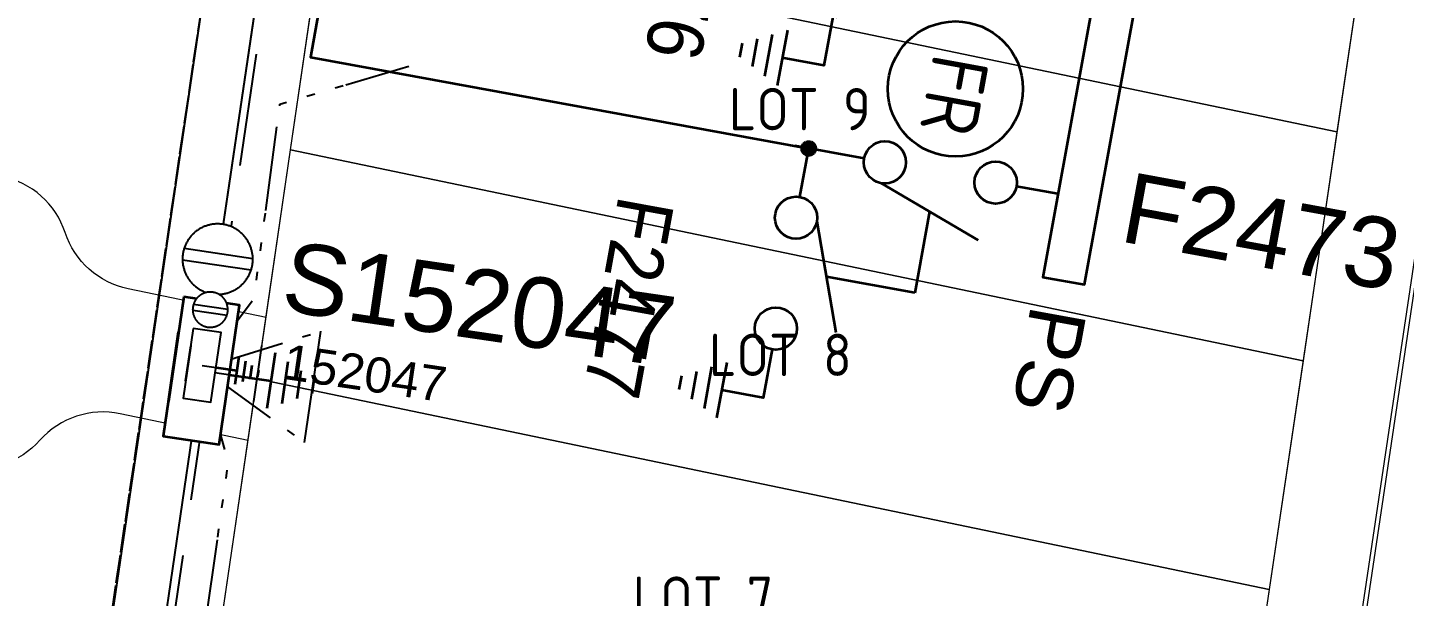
# Model space of a CAD drawing. Header units: metres. Extents: x 307635 to 308805, y 6256169 to 6257356.
# Drawn here: x 308136.67 to 308185.58, y 6256778.39 to 6256798.59 of the extents above; entities that cross this region are included whole.
import ezdxf
from ezdxf.enums import TextEntityAlignment as Align

# ---------------------------------------------------------------- set-up
doc = ezdxf.new("R2010")
doc.units = ezdxf.units.M
for name, pattern in [('Cable Exist OH', [1, 1, 0]), ('CENTERX2', [4, 2.5, -0.5, 0.5, -0.5]), ('DASHED', [19.05, 12.7, -6.35]), ('IE Trench LV', [6, 4, -2]), ('PHANTOM', [6.15, 3, -0.75, 0.3, -0.75, 0.3, -0.75, 0.3])]:
    doc.linetypes.add(name, pattern=pattern)
doc.layers.get('0').update_dxf_attribs({"color": 6})
doc.layers.get('Defpoints').update_dxf_attribs({"color": 250})
doc.layers.add('_User Miscellaneous10', color=252, linetype='Continuous', lineweight=13, transparency=0.5)
for name, color, linetype, lineweight in [('_User_HV_Exist', 1, 'Continuous', 35), ('_User_LV_Exist', 5, 'Continuous', 35), ('Cadastre Developer_SP_NEW', 92, 'Continuous', 15), ('Mains_TR_EXT', 211, 'Continuous', 25)]:
    doc.layers.add(name, color=color, linetype=linetype, lineweight=lineweight)
for name, color, linetype in [('Equip_HV_NEW', 2, 'Continuous'), ('Equip_LV_NEW', 2, 'Continuous'), ('Mains_LV_New_T84', 2, 'Cable x'), ('OH_Details_SP_MISC', 7, 'Continuous'), ('Services_SP_NEW_UG', 2, 'Continuous'), ('SupportsUG_SP_LV_NEW', 2, 'Continuous'), ('Trench_SP_NEW', 2, 'Continuous')]:
    doc.layers.add(name, color=color, linetype=linetype)
doc.styles.add('ARIAL', font='arial.ttf', dxfattribs={"height": 2})
doc.styles.add('iecISOCP', font='isocp.shx')
doc.styles.add('LotNum', font='isocp.shx')
doc.styles.get("Standard").update_dxf_attribs({"font": 'arial.ttf'})
doc.styles.add('SWG_LABEL', font='arial.ttf')
doc.styles.add('SWITCH_LABEL', font='arial.ttf', dxfattribs={"height": 2})
doc.linetypes.add('Cable New UG', pattern='A,5.5,-0.01,["X",Standard,S=1.8,R=0,X=0,Y=-0.94],-1.7', length=7.21)
doc.linetypes.add('Cable x', pattern='A,4.5,-0.01,["X",Standard,S=1.25,R=0,X=0,Y=-0.65],-1.2', length=5.71)

# ---------------------------------------------------------------- blocks, each defined once
blk = doc.blocks.new('*U242')
at = {"layer": 'Equip_LV_NEW'}
for tag, flags, p in [('ACTUAL_STATUS', 9, (3.167, -1.667)), ('CONSTRUCTED_VOLTAGE', 9, (3.167, -1.833)), ('NO_PHASES', 9, (3.167, -2)), ('STATE', 9, (3.167, -2.5)), ('OPERATING_VOLTAGE', 9, (3.167, -2.167)), ('ORIENTATION', 9, (3.167, -2.333)), ('SWITCH_TYPE', 9, (3.167, -2.667)), ('USAGE', 9, (3.167, -2.833)), ('NOTES', 9, (3.167, -3)), ('OWNED_BY', 9, (3.167, -3.167)), ('OPERATED_BY', 9, (3.167, -3.333)), ('MAINTAINED_BY', 9, (3.167, -3.5)), ('TYPE', 9, (3.167, -3.833)), ('NUMBER_OF_PHASES', 9, (3.167, -3.667)), ('Z', 1, (3.167, -4))]:
    blk.add_attdef(tag, text='', height=0.167, dxfattribs=dict(at, flags=flags)).set_placement(p, align=Align.MIDDLE_LEFT)
blk.add_wipeout([(4, 1.25), (3.969, 1.25), (3.939, 1.248), (3.908, 1.247), (3.877, 1.244), (3.847, 1.241), (3.817, 1.236), (3.786, 1.232), (3.756, 1.226), (3.726, 1.22), (3.696, 1.213), (3.667, 1.205), (3.637, 1.196), (3.608, 1.187), (3.579, 1.177), (3.55, 1.166), (3.522, 1.155), (3.493, 1.143), (3.466, 1.13), (3.438, 1.117), (3.411, 1.102), (3.384, 1.088), (3.357, 1.072), (3.331, 1.056), (3.306, 1.039), (3.28, 1.022), (3.255, 1.004), (3.231, 0.985), (3.207, 0.966), (3.184, 0.947), (3.161, 0.926), (3.138, 0.905), (3.116, 0.884), (3.095, 0.862), (3.074, 0.839), (3.053, 0.816), (3.034, 0.793), (3.015, 0.769), (2.996, 0.745), (2.978, 0.72), (2.961, 0.694), (2.944, 0.669), (2.928, 0.643), (2.912, 0.616), (2.898, 0.589), (2.883, 0.562), (2.87, 0.534), (2.857, 0.507), (2.845, 0.478), (2.834, 0.45), (2.823, 0.421), (2.813, 0.392), (2.804, 0.363), (2.795, 0.333), (2.787, 0.304), (2.78, 0.274), (2.774, 0.244), (2.768, 0.214), (2.764, 0.183), (2.759, 0.153), (2.756, 0.123), (2.753, 0.092), (2.752, 0.061), (2.75, 0.031), (2.75, 0), (2.75, -0.031), (2.752, -0.061), (2.753, -0.092), (2.756, -0.123), (2.759, -0.153), (2.764, -0.183), (2.768, -0.214), (2.774, -0.244), (2.78, -0.274), (2.787, -0.304), (2.795, -0.333), (2.804, -0.363), (2.813, -0.392), (2.823, -0.421), (2.834, -0.45), (2.845, -0.478), (2.857, -0.507), (2.87, -0.534), (2.883, -0.562), (2.898, -0.589), (2.912, -0.616), (2.928, -0.643), (2.944, -0.669), (2.961, -0.694), (2.978, -0.72), (2.996, -0.745), (3.015, -0.769), (3.034, -0.793), (3.053, -0.816), (3.074, -0.839), (3.095, -0.862), (3.116, -0.884), (3.138, -0.905), (3.161, -0.926), (3.184, -0.947), (3.207, -0.966), (3.231, -0.985), (3.255, -1.004), (3.28, -1.022), (3.306, -1.039), (3.331, -1.056), (3.357, -1.072), (3.384, -1.088), (3.411, -1.102), (3.438, -1.117), (3.466, -1.13), (3.493, -1.143), (3.522, -1.155), (3.55, -1.166), (3.579, -1.177), (3.608, -1.187), (3.637, -1.196), (3.667, -1.205), (3.696, -1.213), (3.726, -1.22), (3.756, -1.226), (3.786, -1.232), (3.817, -1.236), (3.847, -1.241), (3.877, -1.244), (3.908, -1.247), (3.939, -1.248), (3.969, -1.25), (4, -1.25), (4.031, -1.25), (4.061, -1.248), (4.092, -1.247), (4.123, -1.244), (4.153, -1.241), (4.183, -1.236), (4.214, -1.232), (4.244, -1.226), (4.274, -1.22), (4.304, -1.213), (4.333, -1.205), (4.363, -1.196), (4.392, -1.187), (4.421, -1.177), (4.45, -1.166), (4.478, -1.155), (4.507, -1.143), (4.534, -1.13), (4.562, -1.117), (4.589, -1.102), (4.616, -1.088), (4.643, -1.072), (4.669, -1.056), (4.694, -1.039), (4.72, -1.022), (4.745, -1.004), (4.769, -0.985), (4.793, -0.966), (4.816, -0.947), (4.839, -0.926), (4.862, -0.905), (4.884, -0.884), (4.905, -0.862), (4.926, -0.839), (4.947, -0.816), (4.966, -0.793), (4.985, -0.769), (5.004, -0.745), (5.022, -0.72), (5.039, -0.694), (5.056, -0.669), (5.072, -0.643), (5.088, -0.616), (5.102, -0.589), (5.117, -0.562), (5.13, -0.534), (5.143, -0.507), (5.155, -0.478), (5.166, -0.45), (5.177, -0.421), (5.187, -0.392), (5.196, -0.363), (5.205, -0.333), (5.213, -0.304), (5.22, -0.274), (5.226, -0.244), (5.232, -0.214), (5.236, -0.183), (5.241, -0.153), (5.244, -0.123), (5.247, -0.092), (5.248, -0.061), (5.25, -0.031), (5.25, 0), (5.25, 0.031), (5.248, 0.061), (5.247, 0.092), (5.244, 0.123), (5.241, 0.153), (5.236, 0.183), (5.232, 0.214), (5.226, 0.244), (5.22, 0.274), (5.213, 0.304), (5.205, 0.333), (5.196, 0.363), (5.187, 0.392), (5.177, 0.421), (5.166, 0.45), (5.155, 0.478), (5.143, 0.507), (5.13, 0.534), (5.117, 0.562), (5.102, 0.589), (5.088, 0.616), (5.072, 0.643), (5.056, 0.669), (5.039, 0.694), (5.022, 0.72), (5.004, 0.745), (4.985, 0.769), (4.966, 0.793), (4.947, 0.816), (4.926, 0.839), (4.905, 0.862), (4.884, 0.884), (4.862, 0.905), (4.839, 0.926), (4.816, 0.947), (4.793, 0.966), (4.769, 0.985), (4.745, 1.004), (4.72, 1.022), (4.694, 1.039), (4.669, 1.056), (4.643, 1.072), (4.616, 1.088), (4.589, 1.102), (4.562, 1.117), (4.534, 1.13), (4.507, 1.143), (4.478, 1.155), (4.45, 1.166), (4.421, 1.177), (4.392, 1.187), (4.363, 1.196), (4.333, 1.205), (4.304, 1.213), (4.274, 1.22), (4.244, 1.226), (4.214, 1.232), (4.183, 1.236), (4.153, 1.241), (4.123, 1.244), (4.092, 1.247), (4.061, 1.248), (4.031, 1.25)]).dxf.layer = 'Equip_LV_NEW'
for p, q in [((3.792, 1.232), (3.792, -1.232)), ((4.208, 1.232), (4.208, -1.232))]:
    blk.add_line(p, q, dxfattribs=at)
at = {"layer": 'Equip_LV_NEW', "flags": 128}
blk.add_lwpolyline([(4, 1.25), (3.969, 1.25), (3.939, 1.248), (3.908, 1.247), (3.877, 1.244), (3.847, 1.241), (3.817, 1.236), (3.786, 1.232), (3.756, 1.226), (3.726, 1.22), (3.696, 1.213), (3.667, 1.205), (3.637, 1.196), (3.608, 1.187), (3.579, 1.177), (3.55, 1.166), (3.522, 1.155), (3.493, 1.143), (3.466, 1.13), (3.438, 1.117), (3.411, 1.102), (3.384, 1.088), (3.357, 1.072), (3.331, 1.056), (3.306, 1.039), (3.28, 1.022), (3.255, 1.004), (3.231, 0.985), (3.207, 0.966), (3.184, 0.947), (3.161, 0.926), (3.138, 0.905), (3.116, 0.884), (3.095, 0.862), (3.074, 0.839), (3.053, 0.816), (3.034, 0.793), (3.015, 0.769), (2.996, 0.745), (2.978, 0.72), (2.961, 0.694), (2.944, 0.669), (2.928, 0.643), (2.912, 0.616), (2.898, 0.589), (2.883, 0.562), (2.87, 0.534), (2.857, 0.507), (2.845, 0.478), (2.834, 0.45), (2.823, 0.421), (2.813, 0.392), (2.804, 0.363), (2.795, 0.333), (2.787, 0.304), (2.78, 0.274), (2.774, 0.244), (2.768, 0.214), (2.764, 0.183), (2.759, 0.153), (2.756, 0.123), (2.753, 0.092), (2.752, 0.061), (2.75, 0.031), (2.75, 0), (2.75, -0.031), (2.752, -0.061), (2.753, -0.092), (2.756, -0.123), (2.759, -0.153), (2.764, -0.183), (2.768, -0.214), (2.774, -0.244), (2.78, -0.274), (2.787, -0.304), (2.795, -0.333), (2.804, -0.363), (2.813, -0.392), (2.823, -0.421), (2.834, -0.45), (2.845, -0.478), (2.857, -0.507), (2.87, -0.534), (2.883, -0.562), (2.898, -0.589), (2.912, -0.616), (2.928, -0.643), (2.944, -0.669), (2.961, -0.694), (2.978, -0.72), (2.996, -0.745), (3.015, -0.769), (3.034, -0.793), (3.053, -0.816), (3.074, -0.839), (3.095, -0.862), (3.116, -0.884), (3.138, -0.905), (3.161, -0.926), (3.184, -0.947), (3.207, -0.966), (3.231, -0.985), (3.255, -1.004), (3.28, -1.022), (3.306, -1.039), (3.331, -1.056), (3.357, -1.072), (3.384, -1.088), (3.411, -1.102), (3.438, -1.117), (3.466, -1.13), (3.493, -1.143), (3.522, -1.155), (3.55, -1.166), (3.579, -1.177), (3.608, -1.187), (3.637, -1.196), (3.667, -1.205), (3.696, -1.213), (3.726, -1.22), (3.756, -1.226), (3.786, -1.232), (3.817, -1.236), (3.847, -1.241), (3.877, -1.244), (3.908, -1.247), (3.939, -1.248), (3.969, -1.25), (4, -1.25), (4.031, -1.25), (4.061, -1.248), (4.092, -1.247), (4.123, -1.244), (4.153, -1.241), (4.183, -1.236), (4.214, -1.232), (4.244, -1.226), (4.274, -1.22), (4.304, -1.213), (4.333, -1.205), (4.363, -1.196), (4.392, -1.187), (4.421, -1.177), (4.45, -1.166), (4.478, -1.155), (4.507, -1.143), (4.534, -1.13), (4.562, -1.117), (4.589, -1.102), (4.616, -1.088), (4.643, -1.072), (4.669, -1.056), (4.694, -1.039), (4.72, -1.022), (4.745, -1.004), (4.769, -0.985), (4.793, -0.966), (4.816, -0.947), (4.839, -0.926), (4.862, -0.905), (4.884, -0.884), (4.905, -0.862), (4.926, -0.839), (4.947, -0.816), (4.966, -0.793), (4.985, -0.769), (5.004, -0.745), (5.022, -0.72), (5.039, -0.694), (5.056, -0.669), (5.072, -0.643), (5.088, -0.616), (5.102, -0.589), (5.117, -0.562), (5.13, -0.534), (5.143, -0.507), (5.155, -0.478), (5.166, -0.45), (5.177, -0.421), (5.187, -0.392), (5.196, -0.363), (5.205, -0.333), (5.213, -0.304), (5.22, -0.274), (5.226, -0.244), (5.232, -0.214), (5.236, -0.183), (5.241, -0.153), (5.244, -0.123), (5.247, -0.092), (5.248, -0.061), (5.25, -0.031), (5.25, 0), (5.25, 0.031), (5.248, 0.061), (5.247, 0.092), (5.244, 0.123), (5.241, 0.153), (5.236, 0.183), (5.232, 0.214), (5.226, 0.244), (5.22, 0.274), (5.213, 0.304), (5.205, 0.333), (5.196, 0.363), (5.187, 0.392), (5.177, 0.421), (5.166, 0.45), (5.155, 0.478), (5.143, 0.507), (5.13, 0.534), (5.117, 0.562), (5.102, 0.589), (5.088, 0.616), (5.072, 0.643), (5.056, 0.669), (5.039, 0.694), (5.022, 0.72), (5.004, 0.745), (4.985, 0.769), (4.966, 0.793), (4.947, 0.816), (4.926, 0.839), (4.905, 0.862), (4.884, 0.884), (4.862, 0.905), (4.839, 0.926), (4.816, 0.947), (4.793, 0.966), (4.769, 0.985), (4.745, 1.004), (4.72, 1.022), (4.694, 1.039), (4.669, 1.056), (4.643, 1.072), (4.616, 1.088), (4.589, 1.102), (4.562, 1.117), (4.534, 1.13), (4.507, 1.143), (4.478, 1.155), (4.45, 1.166), (4.421, 1.177), (4.392, 1.187), (4.363, 1.196), (4.333, 1.205), (4.304, 1.213), (4.274, 1.22), (4.244, 1.226), (4.214, 1.232), (4.183, 1.236), (4.153, 1.241), (4.123, 1.244), (4.092, 1.247), (4.061, 1.248), (4.031, 1.25)], close=True, dxfattribs=at)
blk = doc.blocks.new('*U248')
at = {"layer": '_User_LV_Exist'}
for p, q in [((2.5, 1), (2.5, -1)), ((3, 0.75), (3, -0.75)), ((3.5, 0.5), (3.5, -0.5)), ((4, 0.25), (4, -0.25))]:
    blk.add_line(p, q, dxfattribs=at)
at = {"layer": 'Defpoints', "linetype": 'Cable x'}
blk.add_line((4, -2), (4, 2), dxfattribs=at)
at = {"layer": 'Equip_LV_NEW', "ltscale": 10, "rotation": 89.99999999999997}
blk.add_blockref('*U242', (0, 0), dxfattribs=at)
at = {"width": 0.9}
blk.add_attdef('ASSET_NUM', text='', height=2, dxfattribs=at).set_placement((4, 2), align=Align.MIDDLE_LEFT)
for tag, p, flags in [('SUBURB', (-2, 0), 1), ('STREETNAME', (-1.8, 0), 9), ('PARENT', (-1.6, 0), 9), ('NOTES', (-1.4, 0), 9), ('LOCATION', (-1.2, 0), 9), ('LEGEND', (-1, 0), 9), ('USAGE', (-0.8, 0), 9), ('SUPPORT_TYPE', (-0.6, 0), 9), ('STATE', (-0.4, 0), 9), ('OWNED_BY', (-0.2, 0), 9)]:
    blk.add_attdef(tag, p, '', height=0.2, rotation=270, dxfattribs=dict(flags=flags))
blk.add_wipeout([(1, 2.5), (1, -2.5), (-1, -2.5), (-1, 2.5)])
blk.add_lwpolyline([(-1, 2.5), (-1, -1.25), (-1, 1.25), (-1, -2.5), (1, -2.5), (1, 2.5)], close=True)
at = {"layer": '_User_LV_Exist'}
blk.add_line((1, 0), (2.5, 0), dxfattribs=at)
at = {"layer": 'Defpoints'}
blk.add_line((0, 0), (2, 0), dxfattribs=at)
blk = doc.blocks.new('SWG_SIE_ES_NEW')
for p, q in [((2.5, 0.75), (6.259, 2.118)), ((8, -1.5), (10, -1.5)), ((8.25, -2), (9.75, -2)), ((8.5, -2.5), (9.5, -2.5)), ((8.75, -3), (9.25, -3))]:
    blk.add_line(p, q)
blk.add_lwpolyline([(1.75, 0), (0, 0)])
at = {"flags": 128}
blk.add_lwpolyline([(7.25, 0), (9, 0), (9, -1.5)], dxfattribs=at)
for centre in [(2.5, 0), (6.5, 0)]:
    blk.add_circle(centre, 0.75)
at = {"flags": 1}
blk.add_attdef('Z', (0.121, -0.013), '', height=0.2, dxfattribs=at)
at = {"style": 'SWITCH_LABEL', "flags": 9}
blk.add_attdef('STREET_CODE', text='', height=0.2, dxfattribs=at).set_placement((0.121, -0.213), align=Align.MIDDLE_LEFT)
at = {"flags": 9}
for tag, p in [('ORIENTATION', (0.121, -0.413)), ('SUBURB', (0.121, -1.013)), ('USAGE', (0.121, -0.813)), ('PARENT', (0.121, -0.613)), ('STREETNAME', (0.121, -1.213)), ('LOCATION', (0.121, -1.413)), ('OPERATED_BY', (0.103, -2.047)), ('OWNED_BY', (0.11, -1.824)), ('NOTES', (0.121, -1.613)), ('MAINTAINED_BY', (0.102, -2.253))]:
    blk.add_attdef(tag, text='', height=0.2, dxfattribs=at).set_placement(p, align=Align.MIDDLE_LEFT)
at = {"style": 'ARIAL', "width": 0.9, "flags": 8}
blk.add_attdef('ASSET_NUM', text='', height=2, dxfattribs=at).set_placement((5.75, -4.5), align=Align.MIDDLE_CENTER)
blk = doc.blocks.new('SWG_SIE_SU_NEW')
at = {"linetype": 'CENTERX2'}
h = blk.add_hatch(color=256, dxfattribs=at)
h.dxf.hatch_style = 1
edge = h.paths.add_edge_path()
edge.add_arc((9, 0), 0.25, 0, 360)
at = {"linetype": 'Continuous'}
blk.add_line((6.25, 0.75), (2.491, 2.118), dxfattribs=at)
at = {"linetype": 'CENTERX2'}
for p, q in [((0, 0), (1.5, 0)), ((7, 0), (10, 0))]:
    blk.add_line(p, q, dxfattribs=at)
at = {"linetype": 'DASHED'}
blk.add_lwpolyline([(4.371, 1.434), (4.371, 4.371), (7.566, 4.371)], dxfattribs=at)
for centre in [(2.25, 0), (6.25, 0)]:
    blk.add_circle(centre, 0.75)
at = {"linetype": 'CENTERX2'}
blk.add_circle((9, 0), 0.25, dxfattribs=at)
at = {"flags": 8}
blk.add_attdef('ASSET_NUM', text='', height=2, rotation=180, dxfattribs=at).set_placement((-3, 0.012), align=Align.MIDDLE_LEFT)
at = {"flags": 1}
blk.add_attdef('Z', (0, 0), '', height=0.2, dxfattribs=at)
at = {"style": 'SWITCH_LABEL', "flags": 9}
blk.add_attdef('STREET_CODE', text='', height=0.2, dxfattribs=at).set_placement((0, 0), align=Align.MIDDLE_LEFT)
at = {"flags": 9}
for tag, p in [('ORIENTATION', (0, -0.2)), ('PARENT', (0, -0.4)), ('SUBURB', (0, -0.8)), ('STREETNAME', (0, -1)), ('USAGE', (0, -0.6)), ('LOCATION', (0, -1.2)), ('NOTES', (0, -1.4)), ('OPERATED_BY', (-0.009, -1.841)), ('OWNED_BY', (-0.003, -1.619)), ('MAINTAINED_BY', (-0.011, -2.048))]:
    blk.add_attdef(tag, text='', height=0.2, dxfattribs=at).set_placement(p, align=Align.MIDDLE_LEFT)
blk = doc.blocks.new('FAULT_INDIC_SE')
blk.add_circle((0, 0), 2.4)
at = {"insert": (-1.152, 1.002), "char_height": 2, "width": 2.70423, "attachment_point": 1, "style": 'iecISOCP'}
blk.add_mtext('FR', dxfattribs=at)
blk = doc.blocks.new('8DJH_3_FEEDER_NEW')
at = {"layer": '_User_HV_Exist'}
blk.add_lwpolyline([(0, 0), (42, 0), (42, 1.5), (0, 1.5)], close=True, dxfattribs=at)
at = {"layer": '_User_HV_Exist', "linetype": 'CENTERX2'}
ref = blk.add_blockref('SWG_SIE_SU_NEW', (39, 0), dxfattribs=dict(at, rotation=270))
ref.add_attrib('ASSET_NUM', 'F2473', dxfattribs={"layer": '0', "height": 2.5, "rotation": 89.9544, "style": 'SWG_LABEL'}).set_placement((39.012, 2.4), align=Align.MIDDLE_LEFT)
blk.add_blockref('FAULT_INDIC_SE', (35.985, -4.252), dxfattribs=at)
ref = blk.add_blockref('SWG_SIE_ES_NEW', (27, -9), dxfattribs=at)
ref.add_attrib('ASSET_NUM', 'F2476', dxfattribs={"layer": '0', "height": 2, "style": 'ARIAL', "width": 0.9}).set_placement((33.151, -14.341), align=Align.MIDDLE_CENTER)
ref = blk.add_blockref('SWG_SIE_ES_NEW', (39, -9), dxfattribs=at)
ref.add_attrib('ASSET_NUM', 'F2477', dxfattribs={"layer": '0', "height": 2, "style": 'ARIAL', "width": 0.9}).set_placement((45.364, -14.341), align=Align.MIDDLE_CENTER)
at = {"layer": '_User_HV_Exist', "insert": (43, 0.75), "char_height": 2, "attachment_point": 4}
blk.add_mtext('PS', dxfattribs=at)

msp = doc.modelspace()

# ---------------------------------------------------------------- linework, layer by layer
at = {"layer": '_User Miscellaneous10'}
for p, q in [((308183.459, 6256772.697), (308187.927, 6256802.734)), ((308183.31, 6256772.719), (308187.128, 6256798.382))]:
    msp.add_line(p, q, dxfattribs=at)
for points in [[(308145.14, 6256788.292), (308140.245, 6256789.311, -0.267949), (308138.007, 6256791.308, 0.267949), (308135.769, 6256793.306), (308132.121, 6256794.065)], [(308144.502, 6256783.931), (308139.959, 6256784.876, 0.267949), (308137.109, 6256783.937, -0.267949), (308134.26, 6256782.997), (308129.516, 6256783.984)]]:
    msp.add_lwpolyline(points, format="xyb", dxfattribs=at)
at = {"layer": '_User_HV_Exist', "linetype": 'Cable New UG', "flags": 128}
msp.add_lwpolyline([(308122.164, 6256815.564), (308124.766, 6256823.101), (308126.72, 6256828.627), (308151.393, 6256823.77), (308146.722, 6256797.539), (308164.415, 6256794.296)], dxfattribs=at)
at = {"layer": '_User_LV_Exist', "linetype": 'Cable New UG', "lineweight": -2, "flags": 128}
msp.add_lwpolyline([(308165.629, 6256816.76), (308171.181, 6256815.535), (308168.655, 6256798.99), (308145.306, 6256803.067), (308142.843, 6256786.409), (308138.042, 6256753.599), (308133.97, 6256725.773), (308168.322, 6256711.364), (308173.234, 6256714.133), (308175.407, 6256728.797), (308186.433, 6256724.827), (308184.073, 6256708.821), (308187.072, 6256703.5), (308204.449, 6256696.211), (308218.952, 6256690.128, 0.095462), (308230.709, 6256687.617, 0.072101), (308240.041, 6256688.665), (308245.993, 6256690.19)], format="xyb", dxfattribs=at)
at = {"layer": 'Cadastre Developer_SP_NEW', "flags": 128}
msp.add_lwpolyline([(308187.261, 6256836.9), (308190.423, 6256832.375), (308184.916, 6256805.995), (308184.383, 6256803.009), (308171.399, 6256715.395), (308168.193, 6256713.587), (308136.174, 6256727.017), (308152.251, 6256836.89), (308157.987, 6256841.174), (308187.261, 6256836.9)], dxfattribs=at)
for points in [[(308147.201, 6256802.376), (308148.39, 6256810.505), (308184.383, 6256803.009), (308183.179, 6256794.884)], [(308146.012, 6256794.248), (308147.201, 6256802.376), (308183.179, 6256794.884), (308181.974, 6256786.759)], [(308144.822, 6256786.12), (308146.012, 6256794.248), (308181.974, 6256786.759), (308180.77, 6256778.634)], [(308143.633, 6256777.992), (308144.822, 6256786.12), (308180.77, 6256778.634), (308179.566, 6256770.509)]]:
    msp.add_lwpolyline(points, close=True, dxfattribs=at)
at = {"layer": 'Mains_LV_New_T84', "color": 2, "linetype": 'Cable New UG', "flags": 128}
msp.add_lwpolyline([(308160.86, 6256818.692), (308161.966, 6256818.473), (308161.28, 6256814.995), (308147.487, 6256817.821), (308142.843, 6256786.409), (308138.042, 6256753.599), (308133.97, 6256725.773), (308168.322, 6256711.364), (308173.234, 6256714.133), (308175.407, 6256728.797), (308186.433, 6256724.827), (308184.073, 6256708.821), (308187.072, 6256703.5), (308204.449, 6256696.211), (308218.952, 6256690.128, 0.095462), (308230.709, 6256687.617, 0.072101), (308240.041, 6256688.665), (308245.993, 6256690.19)], format="xyb", dxfattribs=at)
at = {"layer": 'Mains_TR_EXT', "linetype": 'Cable Exist OH'}
msp.add_lwpolyline([(308144.321, 6256809.241), (308123.065, 6256666.177)], dxfattribs=at)
at = {"layer": 'OH_Details_SP_MISC', "color": 7, "linetype": 'Continuous', "flags": 128}
msp.add_lwpolyline([(308162.558, 6256934.559), (308144.321, 6256809.241), (308121.344, 6256653.511)], dxfattribs=at)
at = {"layer": 'Services_SP_NEW_UG', "linetype": 'PHANTOM', "flags": 128}
for points in [[(308142.855, 6256786.491), (308144.715, 6256788.974), (308145.635, 6256795.871), (308150.208, 6256797.221)], [(308142.855, 6256786.491), (308147.091, 6256787.809)], [(308142.855, 6256786.491), (308146.512, 6256783.851)], [(308142.855, 6256786.491), (308143.795, 6256783.164), (308142.948, 6256777.215), (308145.225, 6256774.219)]]:
    msp.add_lwpolyline(points, dxfattribs=at)
at = {"layer": 'Trench_SP_NEW', "linetype": 'IE Trench LV', "flags": 128}
msp.add_lwpolyline([(308148.266, 6256821.397), (308144.159, 6256793.33), (308141.684, 6256776.414), (308138.89, 6256757.319), (308136.279, 6256739.474), (308134.301, 6256725.959), (308152.842, 6256718.183), (308161.267, 6256714.649), (308168.303, 6256711.698), (308172.959, 6256714.322), (308178.92, 6256753.742)], dxfattribs=at)

# ---------------------------------------------------------------- block references
at = {"layer": 'Equip_HV_NEW', "linetype": 'IE Trench LV', "rotation": 259.6677834725189}
msp.add_blockref('8DJH_3_FEEDER_NEW', (308180.264, 6256831.05), dxfattribs=at)

# ---------------------------------------------------------------- texts
at = {"layer": 'Cadastre Developer_SP_NEW', "char_height": 1.5, "attachment_point": 1, "style": 'LotNum'}
for s, insert in [('LOT 9', (308161.583, 6256796.443)), ('LOT 8', (308160.877, 6256787.718)), ('LOT 7', (308158.168, 6256779.097))]:
    msp.add_mtext_dynamic_manual_height_columns(s, width=6.11845, gutter_width=7.5, heights=[0], dxfattribs=dict(at, insert=insert))

# ---------------------------------------------------------------- next in the draw order: block references
at = {"layer": '_User_LV_Exist', "lineweight": -2}
ref = msp.add_blockref('*U248', (308142.843, 6256786.409), dxfattribs=dict(at, rotation=351.6750668810398))
ref.add_attrib('ASSET_NUM', 'S152047', dxfattribs={"layer": '0', "height": 2.5, "rotation": 351.6751}).set_placement((308145.794, 6256789.789), align=Align.MIDDLE_LEFT)

# ---------------------------------------------------------------- next in the draw order: block references
at = {"layer": 'SupportsUG_SP_LV_NEW'}
ref = msp.add_blockref('*U248', (308142.87, 6256786.594), dxfattribs=dict(at, xscale=0.5, yscale=0.5, zscale=0.5, rotation=351.6750668810398))
ref.add_attrib('ASSET_NUM', '152047', dxfattribs={"layer": '0', "height": 1.25, "rotation": 351.6751}).set_placement((308145.769, 6256786.744), align=Align.MIDDLE_LEFT)

doc.saveas('drawing.dxf')
